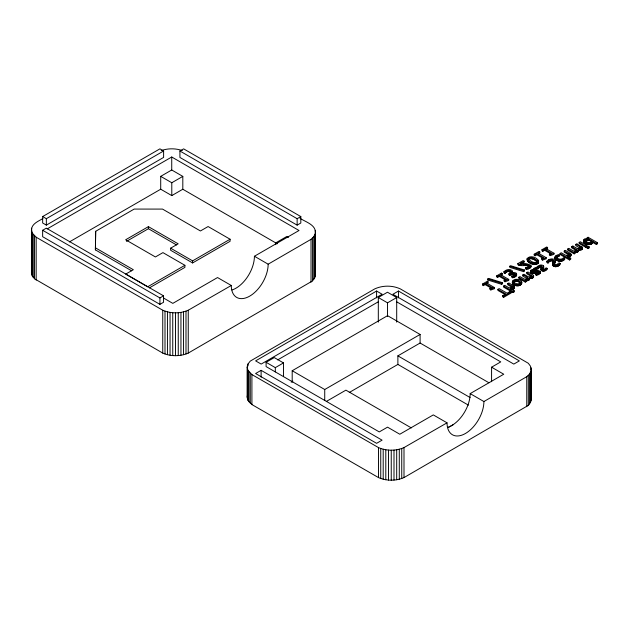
<?xml version="1.0" encoding="UTF-8"?>
<svg xmlns="http://www.w3.org/2000/svg" width="629" height="629" viewBox="0 0 629 629"><rect width="100%" height="100%" fill="white"/><g stroke="black" fill="none" stroke-linecap="round" stroke-linejoin="round"><path stroke-width="0.94" d="M131.65 270.816L95.396 249.878L95.687 231.291L134.166 209.08L162.526 209.087L200.431 230.969L208.105 226.542L230.08 239.224L230.08 241.308L192.6 262.946L170.624 250.256L170.624 248.18L178.172 243.824L148.405 226.637L125.643 239.775L155.41 256.962L162.935 252.622L184.902 265.304L184.902 267.388L149.364 287.901M95.396 249.878L95.687 231.291M556.649 256.781L556.641 257.127C557.923 259.612 561.996 259.974 563.686 257.654L564.677 258.22L564.677 259.297C560.761 264.911 548.936 257.481 558.497 254.572L559.519 255.162L559.519 256.231L557.436 256.954L556.641 258.204L557.042 256.16L559.519 255.162M536.144 268.056C534.493 270.022 541.451 270.093 540.248 273.072L537.921 274.842L536.403 275.298L535.428 274.739L535.428 273.662L538.463 272.499L538.479 271.83L537.268 271.052C535.405 272.176 532.543 273.23 530.734 271.453L531.395 269.817L534.414 269.204L534.178 268.284L535.578 267.632L536.144 268.056L535.68 269.44M516.212 273.261C517.722 275.125 513.995 276.249 512.714 276.697L511.684 276.1L511.684 277.169L512.714 277.766C513.995 277.318 517.722 276.202 516.212 274.338L516.212 273.261L514.931 272.609L511.684 272.742L512.462 271.327L512.187 270.714C509.797 268.489 505.96 269.589 503.915 271.752L503.915 272.821L505.016 273.458C505.975 271.374 510.386 270.517 510.945 273.128C511.794 269.558 506.062 269.849 505.016 272.388L505.016 273.458M584.066 240.545C582.155 244.807 593.603 246.717 592.66 241.284L596.363 243.423L597.55 242.739L597.55 243.808L596.363 244.492L592.66 242.354L592.66 241.284M592.644 242.818L592.66 242.354M555.265 260.524L554.291 263.873L554.77 264.502L556.814 264.636L559.039 262.812L560.187 263.48L560.187 264.55C558.466 266.696 554.149 267.875 552.506 265.123L553.418 260.768C552.081 258.676 548.858 260.178 548.001 262.041L548.001 263.119L546.75 262.395L546.75 261.326C548.669 258.991 553.339 257.56 555.265 260.524L554.361 264.471L554.361 263.402M555.234 262.309L554.967 261.035M528.541 258.495C529.602 261.121 534.729 264.117 537.252 261.64C536.238 259.006 531.065 256.066 528.541 258.495L528.541 259.573C531.065 257.135 536.238 260.076 537.252 262.71L537.276 261.287M552.545 263.347L552.506 264.054C554.149 266.806 558.466 265.627 560.187 263.48M552.506 265.123L552.545 264.424M554.998 256.829L555.1 258.936M554.959 258.417L554.998 257.898M510.968 271.736L508.979 273.733L508.979 274.802L509.781 275.258L512.989 274.197L514.884 275.007L514.884 273.937L513.476 273.19L509.781 274.189L508.979 273.733M585.292 240.561L586.409 239.334L588.854 239.083L591.85 240.821L591.85 241.89L588.854 240.16L586.409 240.404L585.292 241.63L585.292 240.561C586.574 242.542 591.111 243.958 591.85 240.821M521.693 282.728C521.724 287.217 512.635 286.706 512.36 282.484M512.313 282.979C511.762 277.483 522.935 278.364 521.763 283.718M541.907 267.301L540.059 266.995L538.086 268.717L537.001 268.088L537.001 267.018C538.463 265.21 541.561 264.117 543.487 265.823L543.692 266.287C541.192 268.937 544.321 270.407 546.137 267.805L547.12 268.371C547.316 270.942 542.851 271.98 541.176 270.344L541.341 268.787M538.086 268.717L538.086 267.647C539.47 264.612 543.708 265.87 540.964 268.827L541.176 270.344M521.826 282.154C520.592 285.991 513.681 285.44 512.313 281.91M42.945 218.538C38.518 221.172 31.702 223.696 31.45 229.837L31.45 272.687L32.228 275.864L34.516 278.781L162.746 353.081C170.75 356.557 180.248 356.557 188.252 353.081L312.574 280.88L315.278 276.414L315.278 233.563C316.654 224.844 305.356 221.958 299.986 218.247M315.278 276.414L315.459 231.975M531.025 400.917L531.206 369.333L530.475 366.196L528.321 363.287L400.327 288.892C392.347 285.252 382.723 285.252 374.742 288.892L250.263 361.101L247.975 364.018L247.197 367.194L247.197 397.19L247.975 400.358L251.914 404.573L378.493 477.584C386.497 481.059 395.995 481.059 403.999 477.584L528.321 405.383L530.475 402.474L531.206 399.329L531.206 369.333M31.45 272.687L31.647 271.083M247.197 397.19L247.394 395.586M512.855 286.848L511.833 287.697L508.995 287.799L504.78 285.362L503.593 286.046L503.593 287.115L513.067 292.579L514.247 291.903L514.247 290.826L510.064 288.412L513.728 287.885L514.349 287.367L514.286 286.211L508.924 282.971L507.737 283.648L507.737 284.725L512.855 287.925L512.604 286.517L507.737 283.648M569.08 253.912C569.795 255.516 566.43 255.303 565.471 255.193L561.249 252.756L560.069 253.44L560.069 254.509L569.544 259.981L570.723 259.297L570.723 258.22L566.54 255.814L570.204 255.28L570.825 254.761L570.762 253.605L565.392 250.366L564.213 251.05L564.213 252.119L569.08 254.989L569.08 253.912L564.213 251.05M542.615 268.654L542.615 269.723L543.59 267.93L543.692 266.287M527.165 258.834C529.563 254.36 539.603 257.662 538.503 262.914C535.326 266.295 527.149 263.661 527.165 258.834C528.604 262.757 535.389 265.092 538.503 261.845M527.165 259.903L527.283 259.368M580.85 248.738L575.684 245.499L575.684 244.422C580.142 245.892 583.358 249.037 577.241 248.565L572.877 246.049L571.69 246.733L571.69 247.802L576.675 250.743L576.675 249.674L571.69 246.733M538.503 262.914L538.534 260.721M530.829 265.87L530.043 267.05L528.187 268.009L526.591 268.449L525.545 267.844L525.545 268.913L526.591 269.519C537.598 265.517 525.199 262.647 520.293 263.417L524.154 261.192L524.154 262.262L521.064 264.046M511.157 288.475L511.157 289.544L513.728 288.955L514.349 288.436L514.538 286.793M567.633 255.869L567.633 256.939L570.204 256.349L570.825 255.83L571.014 254.187M527.747 277.924L527.747 278.993L522.762 276.052L522.762 274.983C527.236 276.446 530.42 279.606 524.311 279.127L519.947 276.603L518.76 277.287L518.76 278.356L525.278 282.122L526.457 281.438L526.457 280.369L525.239 279.661L526.3 279.74L526.3 280.809L528.093 280.565L529.579 279.41L529.233 278.419L532.063 278.27L533.431 277.436L533.62 275.817L532.677 274.724L527.943 271.987L526.756 272.672L526.756 273.749L531.741 276.689L531.741 275.62L526.756 272.672M533.431 277.436L533.62 275.817M582.36 248.117L580.999 248.95L578.169 249.1L578.169 250.169L581.723 249.705L582.36 249.186L582.556 247.567L576.872 243.738L575.684 244.422M582.36 249.186L582.556 247.567M532.37 270.454L532.362 271.099L533.368 271.594L536.568 270.651L534.886 269.676L533.612 269.841L532.37 270.454L532.37 271.531L534.886 270.745L534.886 269.676M163.477 297.981L172.81 303.375L217.54 277.546L231.283 285.48A26.072 15.057 -60 0 0 249.721 296.125A26.072 15.057 -60 0 0 268.158 264.188L311.017 239.334L313.824 236.614L315.278 233.563M283.49 376.622L283.49 362.909L274.268 357.579L266.098 362.296L266.098 366.581L379.271 431.919L387.535 427.154L399.8 434.238L433.295 414.904L447.03 422.83A26.072 15.057 -60 0 0 465.468 433.475A26.072 15.057 -60 0 0 483.905 401.538L526.764 376.692L529.571 373.972L531.025 370.921M541.994 267.553L541.734 268.221L541.734 267.144M538.613 272.16L538.613 273.238L537.268 272.121C535.405 273.245 532.543 274.307 530.734 272.522L531.395 270.895M513.767 281.43L513.885 281.139C515.568 279.119 520.238 280.416 520.23 282.916C517.117 285.896 512.022 281.226 513.885 281.139M513.767 282.507L513.885 282.209C515.709 280.282 519.051 281.422 520.34 283.388L520.34 282.311M583.578 241.756C582.769 239.067 586.134 238.147 588.115 238.658L586.888 237.951L588.076 237.267L597.55 242.739M583.57 240.254C584.443 243.612 590.765 244.901 592.644 241.74M529.241 266.043L529.241 267.113L529.068 266.633C525.828 264.204 521.174 266.924 517.824 264.715L517.824 263.645C521.174 265.855 525.828 263.134 529.068 265.556L528.439 267.003L525.545 267.844M539.949 273.67L540.248 272.003M526.3 279.74L529.335 278.773L529.233 277.35L532.063 277.2L533.431 276.367M576.675 249.674C577.131 251.207 574.175 250.877 573.239 250.877L568.875 248.353L567.696 249.037L567.696 250.106L574.206 253.872L575.386 253.188L575.386 252.119L574.167 251.411L577.752 250.916L578.507 250.083L578.169 249.1M575.228 251.49L575.228 252.559L577.021 252.315L578.271 251.592L578.507 250.083M511.684 276.1L514.137 275.258L514.884 273.937M548.001 263.119C548.858 261.247 552.081 259.746 553.418 261.837L553.418 260.768M513.012 281.572L512.596 282.012L512.596 280.943M541.176 269.275L543.582 270.077L547.12 268.371M555.1 257.866C557.231 260.949 562.184 260.838 564.677 258.22M535.428 273.662L536.403 274.228L539.949 272.601M42.654 216.557L159.915 148.853L163.611 150.991L163.611 157.415L46.349 225.119L42.654 222.981L42.654 216.557L46.349 218.688L163.611 150.991M42.638 230.277L46.294 228.162L163.548 295.842L163.548 302.266L159.923 304.365L42.638 236.701L42.638 230.277L159.923 297.934L163.548 295.842M179.925 151.015L183.644 148.861L300.819 216.58L300.819 223.004L297.14 225.135L179.925 157.439L179.925 151.015L297.14 218.703L297.14 225.135M47.206 228.901L171.733 157.006L299.027 230.497L254.423 256.255A26.072 15.057 -60 0 1 231.983 289.993M69.347 241.953L160.709 189.211L160.709 176.356L171.733 169.987L182.811 176.387L182.811 189.243L276.705 243.454M160.709 176.356L171.788 182.748L182.811 176.387M160.709 189.211L171.788 195.603L182.811 189.243M126.484 241.363L148.405 228.712L176.474 244.917M184.902 265.304L147.666 286.8L125.698 274.118L133.332 269.707L95.396 247.802M170.624 248.18L192.6 260.862L230.08 239.224M297.14 218.703L300.819 216.58M275.832 244.657L275.832 242.818L286.855 236.457L288.483 237.392M376.59 291.03L255.618 360.873L261.169 364.081L382.141 294.238L376.59 291.03L376.59 297.847M378.312 322.119L378.312 297.509L387.48 292.218L396.702 297.541L396.702 322.15M277.648 359.914L378.312 301.794M261.114 370.339L255.602 373.524L376.598 443.327L382.078 440.158L261.114 370.339L261.114 377.156M398.464 291.038L392.889 294.262L513.814 364.097L519.35 360.897L398.464 291.038L398.464 297.855M266.098 362.296L275.321 367.627L283.49 362.909M378.312 297.509L387.535 302.84L396.702 297.541M292.194 382.228L292.194 370.74L387.566 315.672L420.101 334.455L420.101 343.025L488.914 382.754M291.18 382.094L292.87 381.119M487.774 278.946L488.702 278.411L502.555 282.712L502.555 283.781L501.62 284.324L487.774 280.015L487.774 278.946L501.62 283.247L502.555 282.712M509.749 266.256L510.677 265.721L524.531 270.022L524.531 271.099L523.595 271.634L509.749 267.333L509.749 266.256L523.595 270.564L524.531 270.022M487.774 280.015L488.702 279.48M491.359 288.208L485.132 284.615L483.363 285.637L482.474 285.126L482.474 284.056L487.208 281.32L488.096 281.831L488.096 282.901L486.917 283.585M505.567 280.007L499.34 276.414L497.57 277.436L496.682 276.925L496.682 275.856L501.415 273.12L502.304 273.631L502.304 274.7L501.124 275.384M517.824 263.645L523.116 260.595L524.154 261.192M543.079 258.354L536.851 254.753L535.075 255.783L534.186 255.272L534.186 254.195L538.927 251.458L539.816 251.977L539.816 253.047L538.628 253.731M550.847 253.864L544.62 250.271L542.843 251.293L541.954 250.782L541.954 249.713L546.695 246.977L547.584 247.488L547.584 248.557L546.397 249.241M482.474 284.056L483.363 284.567L485.132 283.545L492.137 287.587L492.137 288.656M488.096 281.831L486.319 282.861L494.536 287.602L494.536 288.672L490.832 289.953L489.92 289.426L489.92 288.357L492.137 287.587M496.682 275.856L497.57 276.367L499.34 275.337L506.345 279.386L504.128 280.157L504.128 281.226L505.04 281.753L508.743 280.463L508.743 279.394L500.527 274.653L502.304 273.631M534.186 254.195L535.075 254.706L536.851 253.684L543.857 257.733L541.64 258.495L541.64 259.573L542.552 260.091L546.255 258.81L546.255 257.741L538.039 253L539.816 251.977M541.954 249.713L542.843 250.224L544.62 249.202L551.625 253.243L549.408 254.014L549.408 255.083L550.32 255.61L554.015 254.328L554.015 253.251L545.807 248.518L545.807 249.587M545.807 248.518L547.584 247.488M508.979 274.802L509.451 274.535M497.901 289.332L499.167 288.601L507.1 293.185L510.245 291.369L511.188 291.911L511.188 292.98L503.632 297.344L502.689 296.802L502.689 295.732L505.842 293.908L497.901 289.332L497.901 290.401L505.048 294.521M522.762 274.983L523.949 274.291L528.313 276.815C529.241 276.823 532.205 277.137 531.741 275.62M579.16 242.417L580.339 241.733L586.857 245.499L586.857 246.568L585.678 247.252L579.16 243.486L579.16 242.417L585.678 246.175L586.857 245.499M292.194 370.74L324.729 389.516L420.101 334.455M518.76 277.287L525.278 281.045L526.457 280.369M567.696 249.037L574.206 252.795L575.386 252.119M468.393 405.131L397.882 364.427L397.882 355.857L420.101 343.025M586.857 246.859L588.036 246.175L589.216 246.859L589.216 247.928L588.036 248.612L586.857 247.928L586.857 246.859L588.036 247.543L589.216 246.859M502.689 295.732L503.632 296.275L511.188 291.911M503.593 286.046L513.067 291.51L514.247 290.826M560.069 253.44L569.544 258.904L570.723 258.22M326.42 401.396L345.911 390.145L411.327 427.909M349.26 392.496L397.882 364.427M491.579 381.709L491.579 367.194L500.747 361.895L396.702 301.826M447.73 427.35A26.072 15.057 -60 0 0 470.17 393.612L503.75 374.224L491.579 367.194M448.383 427.484L453.407 424.575M31.45 229.837L32.228 233.013L36.167 237.219L162.746 310.231C170.75 313.706 180.248 313.706 188.252 310.231L231.283 285.48M247.197 367.194L247.975 370.363L251.914 374.577L378.493 447.589C386.497 451.064 395.995 451.064 403.999 447.589L447.03 422.83M549.408 254.014L550.32 254.541L554.015 253.251M541.64 258.495L542.552 259.022L546.255 257.741M504.128 280.157L505.04 280.683L508.743 279.394M489.92 288.357L490.832 288.884L494.536 287.602M161.228 150.583C167.998 148.232 175.57 148.232 182.339 150.583M546.695 248.046L547.584 248.557M563.686 258.723L564.677 259.297M546.75 261.326L548.001 262.041M537.001 267.018L538.086 267.647M503.915 271.752L505.016 272.388M275.832 242.818L277.452 243.761M254.423 256.255L268.158 264.188M470.17 393.612L483.905 401.538M397.882 355.857L470.091 397.544M535.578 268.701L536.144 269.126M542.961 266.476L543.692 267.364M540.248 273.072L540.004 271.413M582.556 248.636L582.297 247.008M533.62 276.886L533.368 275.258M512.187 271.783L512.462 272.404L512.462 271.327M570.762 254.682L571.014 255.256M514.538 287.862L514.286 286.211M538.636 262.379L538.22 260.107M530.829 266.94L530.609 265.092M578.507 251.16L578.476 249.611M596.363 243.423L596.363 244.492M592.471 242.165L592.471 243.234M592.125 242.55L592.125 243.627M591.63 242.904L591.63 243.973M590.977 243.211L590.977 244.28M590.922 242.291L590.922 243.36M590.254 243.415L590.254 244.484M589.475 243.509L589.475 244.579M588.854 239.083L588.854 240.16M588.626 243.494L588.626 244.563M588.076 237.267L588.076 238.336M588.036 247.543L588.036 248.612M587.911 239.091L587.911 240.16M587.761 243.376L587.761 244.453M587.093 239.169L587.093 240.239M586.904 243.164L586.904 244.233M586.409 239.334L586.409 240.404M586.071 242.849L586.071 243.918M585.851 239.578L585.851 240.648M585.678 246.175L585.678 247.252M585.34 240.042L585.34 241.111M585.245 242.424L585.245 243.502M584.569 239.122L584.569 240.192M584.585 241.992L584.585 243.069M584.089 241.56L584.089 242.637M583.751 241.127L583.751 242.196M583.736 239.853L583.736 240.923M581.723 248.636L581.723 249.705M581.605 246.474L581.605 247.543M580.999 248.95L580.999 250.028M580.85 247.661L580.787 249.013M580.669 247.37L580.669 248.439M580.237 247.055L580.237 248.125M580.158 249.139L580.158 250.208M579.215 249.186L579.215 250.256M578.271 250.523L578.271 251.592M577.752 250.916L577.752 251.985M577.021 251.238L577.021 252.315M576.243 249.359L576.243 250.428M576.18 251.435L576.18 252.504M574.206 252.795L574.206 253.872M572.877 246.049L572.877 247.118M570.825 254.761L570.825 255.83M570.204 255.28L570.204 256.349M569.465 255.602L569.465 256.679M569.544 258.904L569.544 259.981M569.331 254.242L569.331 255.319M568.608 255.799L568.608 256.876M568.506 253.526L568.506 254.596M563.938 258.834L563.938 259.903M563.183 259.329L563.183 260.398M562.397 259.714L562.397 260.791M561.587 259.989L561.587 261.066M560.754 260.154L560.754 261.224M559.896 260.202L559.896 261.271M559.338 264.266L559.338 265.344M559.032 260.139L559.032 261.208M558.363 255.468L558.363 256.546M558.363 264.927L558.363 265.996M558.182 259.966L558.182 261.035M557.774 265.218L557.774 266.295M557.436 255.885L557.436 256.954M557.357 259.675L557.357 260.744M557.152 265.438L557.152 266.507M557.042 256.16L557.042 257.23M557.003 257.827L557.003 258.896M556.783 256.459L556.783 257.528M556.555 259.266L556.555 260.343M556.5 265.58L556.5 266.649M555.894 258.826L555.894 259.895M555.808 265.642L555.808 266.712M555.604 255.917L555.604 256.986M555.415 258.362L555.415 259.431M555.132 265.627L555.132 266.696M554.896 262.167L554.896 263.237M554.621 262.741L554.621 263.81M554.495 265.524L554.495 266.602M553.913 265.352L553.913 266.421M553.378 265.092L553.378 266.169M553.237 260.406L553.237 261.475M553.143 261.868L552.883 263.496L552.883 262.427M552.828 260.084L552.828 261.153M552.781 264.612L552.781 265.69M552.144 259.816L552.144 260.886M551.35 259.753L551.35 260.823M550.532 259.887L550.532 260.956M550.32 254.541L550.32 255.61M549.77 260.217L549.77 261.287M548.842 260.956L548.842 262.026M548.645 259.777L548.645 260.846M546.923 268.544L546.923 269.613M545.72 269.409L545.72 270.478M544.62 249.202L544.62 250.271M544.667 269.88L544.667 270.95M543.59 266.861L543.59 267.93M543.582 270.077L543.582 271.154M543.487 265.823L543.487 266.893M543.189 267.577L543.189 268.646M542.843 250.224L542.843 251.293M542.858 268.048L542.858 269.118M542.552 259.022L542.552 260.091M542.552 270.006L542.552 271.075M541.671 266.028L541.671 267.097M541.64 269.652L541.64 270.729M541.215 265.855L541.215 266.924M541.026 268.308L540.964 269.896M540.649 265.823L540.649 266.893M540.193 271.712L540.193 272.782M540.059 265.918L540.059 266.995M539.525 266.153L539.525 267.223M539.124 273.214L539.124 274.291M538.739 266.775L538.739 267.844M538.479 271.83L538.463 273.568M538.149 262.324L538.149 263.402M538.054 271.5L538.054 272.577M537.921 273.772L537.921 274.842M537.559 262.757L537.559 263.826M537.268 271.052L537.268 272.121M537.127 260.901L537.127 261.978M536.985 271.209L536.985 272.286M536.851 253.684L536.851 254.753M536.812 263.095L536.812 264.164M536.309 260.029L536.309 261.098M536.403 274.228L536.403 275.298M535.979 263.299L535.979 264.369M535.892 268.174L535.892 269.243M535.68 268.363L535.68 269.66M535.365 271.987L535.365 273.057M535.075 254.706L535.075 255.783M535.051 263.378L535.051 264.447M534.799 259.022L534.799 260.091M534.587 272.223L534.587 273.293M534.178 268.284L534.06 269.637L534.06 268.559M534.029 263.323L534.029 264.392M533.84 272.365L533.84 273.434M533.612 269.841L533.612 270.918M533.133 272.412L533.133 273.481M533.007 258.126L533.007 259.195M532.967 263.134L532.967 264.211M532.794 276.878L532.794 277.955M532.7 270.187L532.7 271.256M532.472 272.349L532.472 273.426M532.205 257.827L532.205 258.904M532.063 277.2L532.063 278.27M531.906 262.836L531.906 263.905M531.867 272.192L531.867 273.269M531.466 257.638L531.466 258.708M531.308 271.94L531.308 273.01M531.308 275.305L531.308 276.375M531.23 277.389L531.23 278.458M531.025 367.753L531.025 369.687M530.852 262.411L530.852 263.48M530.782 257.552L530.782 258.621M530.79 265.469L530.711 267.349M530.782 270.321L530.734 272.522M530.562 270.887L530.562 271.964M530.451 266.665L530.451 267.742M530.475 372.47L530.475 402.474M530.286 277.436L530.286 278.505M530.161 257.568L530.161 258.637M530.043 267.05L530.043 268.119M529.799 261.861L529.799 262.938M529.602 257.686L529.602 258.755M529.492 267.411L529.492 268.489M529.547 277.861L529.579 279.41M529.571 373.972L529.571 403.967M529.335 278.773L529.335 279.842M529.107 257.906L529.107 258.975M529.068 265.556L529.068 266.633M528.863 261.263L528.863 262.332M528.737 258.181L528.737 259.258M528.824 279.166L528.824 280.235M528.682 259.234L528.682 260.312M528.517 265.108L528.517 266.185M528.321 375.387L528.321 405.383M528.187 268.009L528.187 269.078M528.124 260.65L528.124 261.727M528.093 279.488L528.093 280.565M527.849 264.825L527.849 265.894M527.597 260.044L527.597 261.114M527.283 258.299L527.275 260.5M527.314 277.609L527.314 278.678M527.251 279.685L527.251 280.754M527.023 264.628L527.023 265.697M526.764 376.692L526.764 406.688M526.591 268.449L526.591 269.519M526.025 264.526L526.025 265.595M525.278 281.045L525.278 282.122M524.861 264.51L524.861 265.587M523.595 270.564L523.595 271.634M523.58 264.557L523.58 265.627M521.52 283.121L521.52 284.19M521.378 281.171L521.378 282.24M521.087 283.569L521.087 284.638M520.906 264.518L520.906 265.587M520.466 283.993L520.466 285.063M519.806 264.408L519.806 265.485M519.908 281.666L519.908 282.736M519.727 284.347L519.727 285.424M518.933 280.966L518.933 282.036M518.956 284.599L518.956 285.668M518.862 264.243L518.862 265.312M518.139 284.74L518.139 285.81M517.706 280.392L517.706 281.462M517.282 284.772L517.282 285.841M516.645 273.906L516.629 275.313M516.566 280.141L516.566 281.21M516.503 273.576L516.472 275.667M516.417 284.693L516.417 285.77M516.165 274.959L516.165 276.029M516.024 280.133L516.024 281.202M515.505 280.204L515.505 281.273M515.576 284.512L515.576 285.582M515.104 275.722L515.104 276.791M515.009 274.362L515.009 275.431M514.758 274.802L514.758 275.872M514.758 284.222L514.758 285.291M514.522 280.589L514.522 281.658M514.388 273.536L514.388 274.606M514.349 287.367L514.349 288.436M514.231 282.39L514.231 283.467M514.011 276.249L514.011 277.318M513.956 283.821L513.956 284.89M513.728 287.885L513.728 288.955M513.602 285.668L513.602 286.738M513.476 273.19L513.476 274.26M513.272 283.364L513.272 284.434M512.989 273.128L512.989 274.197M512.989 288.208L512.989 289.277M513.067 291.51L513.067 292.579M512.769 282.893L512.769 283.962M512.714 276.697L512.714 277.766M512.604 286.517L512.604 287.595M512.478 273.143L512.478 274.213M512.454 282.405L512.454 283.482M512.132 288.404L512.132 289.482M512.037 286.132L512.037 287.201M511.385 273.395L511.385 274.472M510.85 271.437L510.85 272.506M510.599 271.146L510.599 272.215M510.245 291.369L510.245 292.438M510.198 270.863L510.198 271.94M510.198 273.953L510.198 275.03M509.781 274.189L509.781 275.258M509.356 270.533L509.356 271.602M508.389 270.431L508.389 271.508M507.406 270.572L507.406 271.642M506.518 270.942L506.518 272.011M505.779 271.516L505.779 272.585M505.04 280.683L505.04 281.753M503.632 296.275L503.632 297.344M501.62 283.247L501.62 284.324M501.415 273.12L501.415 274.189M499.34 275.337L499.34 276.414M497.57 276.367L497.57 277.436M490.832 288.884L490.832 289.953M485.132 283.545L485.132 284.615M483.363 284.567L483.363 285.637M403.999 447.589L403.999 477.584M401.742 448.501L401.742 478.496M399.289 449.232L399.289 479.227M396.695 449.759L396.695 479.754M393.998 450.081L393.998 480.076M391.246 450.191L391.246 480.186M388.494 450.081L388.494 480.076M387.535 302.84L387.535 316.552M385.797 449.759L385.797 479.754M383.195 449.232L383.195 479.227M380.749 448.501L380.749 478.496M378.493 447.589L378.493 477.584M324.729 389.516L324.729 400.539M315.278 230.395L315.278 232.345M314.728 235.12L314.728 277.971M313.824 236.614L313.824 279.465M312.574 238.029L312.574 280.88M311.017 239.334L311.017 282.193M275.321 367.627L275.321 371.912M251.914 374.577L251.914 404.573M250.263 373.288L250.263 403.283M248.942 371.873L248.942 401.868M247.975 364.018L247.975 365.952M247.975 370.363L247.975 400.358M247.394 365.591L247.394 398.794M192.6 260.862L192.6 262.946M188.252 310.231L188.252 353.081M185.995 311.143L185.995 353.993M183.542 311.874L183.542 354.725M180.948 312.401L180.948 355.251M178.251 312.723L178.251 355.574M175.499 312.833L175.499 355.684M172.747 312.723L172.747 355.574M171.788 182.748L171.788 195.603M171.733 157.006L171.733 169.987M170.05 312.401L170.05 355.251M167.448 311.874L167.448 354.725M165.002 311.143L165.002 353.993M162.746 310.231L162.746 353.081M159.923 297.934L159.923 304.365M148.405 226.637L148.405 228.712M46.349 218.688L46.349 225.119M36.167 237.219L36.167 280.078M34.516 235.93L34.516 278.781M33.195 234.515L33.195 277.365M32.228 233.013L32.228 275.864M31.647 228.233L31.647 274.291"/></g></svg>
